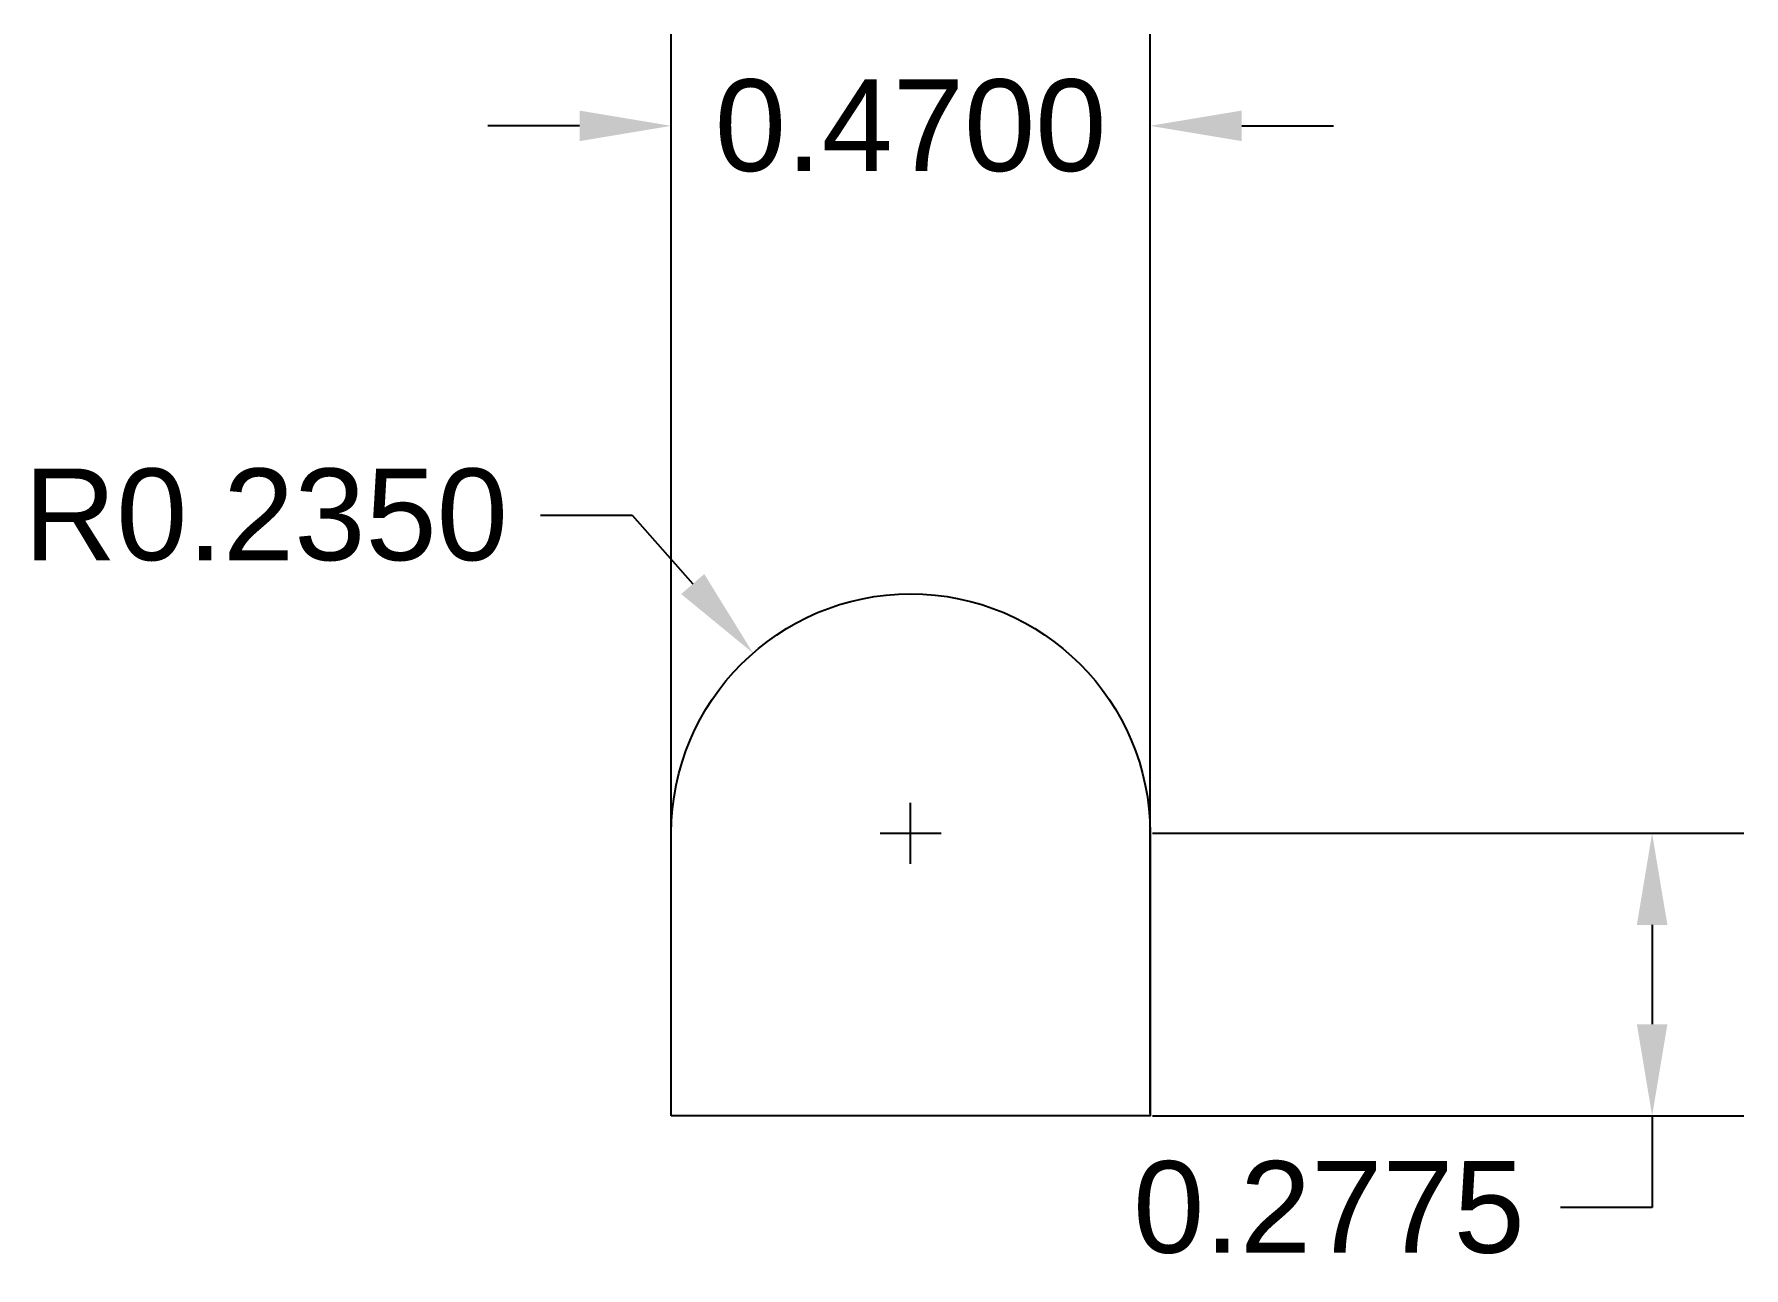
# Model space of a CAD drawing. Header units: inches. Extents: x 28.43 to 30.1, y 16.34 to 17.55.
import ezdxf

# ---------------------------------------------------------------- set-up
doc = ezdxf.new("R2010")
doc.units = ezdxf.units.IN
doc.header["$MEASUREMENT"] = 0
doc.layers.add('Bolte', color=130, linetype='Continuous')
doc.layers.add('dim', color=30, linetype='Continuous')
doc.styles.get("Standard").update_dxf_attribs({"font": 'arial.ttf'})
doc.dimstyles.get("Standard").update_dxf_attribs({"dimtxt": 0.09, "dimasz": 0.09, "dimexe": 0.09, "dimexo": 0.0025, "dimgap": 0.04, "dimtad": 0, "dimtih": 1, "dimtoh": 1, "dimdec": 4, "dimzin": 0, "dimdsep": 46, "dimtxsty": 'Standard', "dimcen": 0.03, "dimadec": 0, "dimazin": 0, "dimtfac": 1, "dimtdec": 4, "dimtofl": 0, "dimtmove": 0, "dimatfit": 3, "dimfxl": 1, "dimtolj": 1, "dimtzin": 0, "dimarcsym": 0})

# ---------------------------------------------------------------- blocks, each defined once
blk = doc.blocks.new('*D1')
at = {"layer": 'Defpoints', "color": 0, "transparency": 16777216}
for p in [(29.1323, 16.9415), (29.287, 16.7646)]:
    blk.add_point(p, dxfattribs=at)
at = {"layer": 'dim', "color": 0, "lineweight": -2, "transparency": 16777216}
for p, q in [((28.9238, 17.077), (29.0138, 17.077)), ((29.0138, 17.077), (29.0731, 17.0093)), ((29.287, 16.7346), (29.287, 16.7946)), ((29.257, 16.7646), (29.317, 16.7646))]:
    blk.add_line(p, q, dxfattribs=at)
at = {"layer": 'dim', "color": 0, "transparency": 16777216}
blk.add_solid([(29.0844, 17.0191), (29.0618, 16.9994), (29.1323, 16.9415)], dxfattribs=at)
at = {"layer": 'dim', "color": 0, "transparency": 16777216, "insert": (28.6541, 17.077), "char_height": 0.09, "attachment_point": 5}
blk.add_mtext('\\A1;R0.2350', dxfattribs=at)
blk = doc.blocks.new('*D2')
at = {"layer": 'Defpoints', "color": 0, "transparency": 16777216}
for p in [(29.522, 16.7646), (29.522, 16.4872), (30.0148, 16.4872)]:
    blk.add_point(p, dxfattribs=at)
at = {"layer": 'dim', "color": 0, "lineweight": -2, "transparency": 16777216}
for p, q in [((29.5245, 16.7646), (30.1048, 16.7646)), ((30.0148, 16.6746), (30.0148, 16.5772)), ((29.5245, 16.4872), (30.1048, 16.4872)), ((30.0148, 16.4872), (30.0148, 16.3972)), ((30.0148, 16.3972), (29.9248, 16.3972))]:
    blk.add_line(p, q, dxfattribs=at)
at = {"layer": 'dim', "color": 0, "transparency": 16777216}
for points in [[(29.9998, 16.6746), (30.0298, 16.6746), (30.0148, 16.7646)], [(29.9998, 16.5772), (30.0298, 16.5772), (30.0148, 16.4872)]]:
    blk.add_solid(points, dxfattribs=at)
at = {"layer": 'dim', "color": 0, "transparency": 16777216, "insert": (29.6976, 16.3972), "char_height": 0.09, "attachment_point": 5}
blk.add_mtext('\\A1;0.2775', dxfattribs=at)
blk = doc.blocks.new('*D3')
at = {"layer": 'Defpoints', "color": 0, "transparency": 16777216}
for p in [(29.522, 17.459), (29.052, 16.4872), (29.522, 16.4872)]:
    blk.add_point(p, dxfattribs=at)
at = {"layer": 'dim', "color": 0, "lineweight": -2, "transparency": 16777216}
for p, q in [((29.052, 16.4897), (29.052, 17.549)), ((29.522, 16.4897), (29.522, 17.549)), ((28.962, 17.459), (28.872, 17.459)), ((29.612, 17.459), (29.702, 17.459))]:
    blk.add_line(p, q, dxfattribs=at)
at = {"layer": 'dim', "color": 0, "transparency": 16777216}
for points in [[(28.962, 17.474), (28.962, 17.444), (29.052, 17.459)], [(29.612, 17.474), (29.612, 17.444), (29.522, 17.459)]]:
    blk.add_solid(points, dxfattribs=at)
at = {"layer": 'dim', "color": 0, "transparency": 16777216, "insert": (29.287, 17.459), "char_height": 0.09, "attachment_point": 5}
blk.add_mtext('\\A1;0.4700', dxfattribs=at)

msp = doc.modelspace()

# ---------------------------------------------------------------- linework, layer by layer
at = {"layer": 'Bolte'}
msp.add_lwpolyline([(29.05204, 16.48716), (29.05204, 16.76463, -1), (29.52204, 16.76463), (29.52204, 16.48716)], format="xyb", close=True, dxfattribs=at)

# ---------------------------------------------------------------- dimensions: what is measured, and where the dimension line sits
at = {"layer": 'dim'}
dim = msp.add_linear_dim(base=(29.52204, 17.45896), p1=(29.05204, 16.48716), p2=(29.52204, 16.48716), dimstyle='Standard', dxfattribs=at)
dim.commit()
dim.dimension.update_dxf_attribs({"geometry": '*D3', "text_midpoint": (29.28704, 17.45896)})
dim = msp.add_radius_dim(center=(29.28704, 16.76463), mpoint=(29.13232, 16.94151), dimstyle='Standard', dxfattribs=at)
dim.commit()
dim.dimension.update_dxf_attribs({"geometry": '*D1', "text_midpoint": (28.65408, 17.07699)})
dim = msp.add_linear_dim(base=(30.01478, 16.48716), p1=(29.52204, 16.76463), p2=(29.52204, 16.48716), angle=90, dimstyle='Standard', dxfattribs=at)
dim.commit()
dim.dimension.update_dxf_attribs({"geometry": '*D2', "text_midpoint": (29.69763, 16.39716)})

doc.saveas('drawing.dxf')
